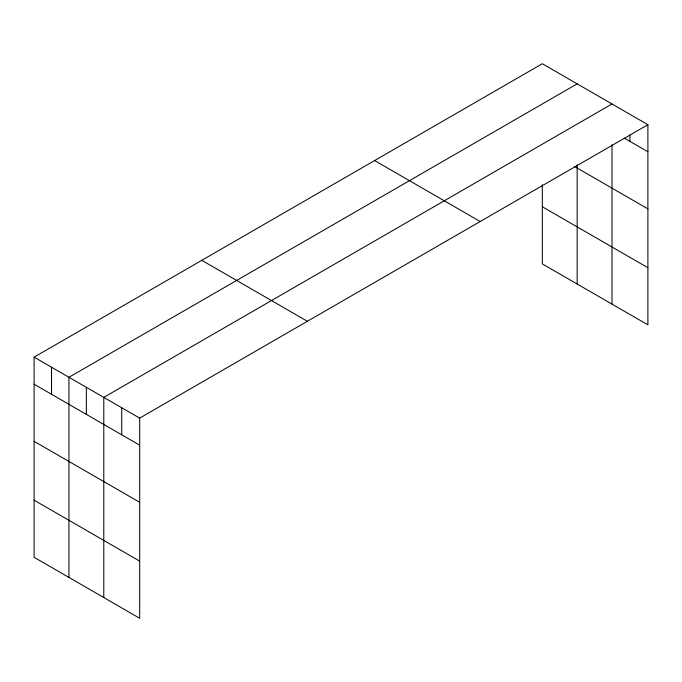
<?xml version="1.0" encoding="UTF-8"?>
<svg xmlns="http://www.w3.org/2000/svg" width="682" height="682" viewBox="0 0 682 682"><rect width="100%" height="100%" fill="white"/><g stroke="black" fill="none" stroke-linecap="round" stroke-linejoin="round"><path stroke-width="1.02" d="M612.001 144.78L612.001 304.121M34.1 357.155L139.682 418.109L139.682 618.267L34.1 557.305L34.1 357.155L542.318 63.733L647.9 124.695L647.9 324.845L542.318 263.891L542.318 184.703M577.16 83.852L68.942 377.274L68.942 577.424M612.001 103.962L103.783 397.384L103.783 597.543M139.682 418.109L647.9 124.695M624.567 138.275L647.9 151.754M574.414 166.442L647.9 208.871M542.318 206.765L647.9 267.728M374.606 160.56L480.188 221.522M201.812 260.328L307.394 321.282M34.1 384.213L139.682 445.167M34.1 441.339L139.682 502.293M34.1 500.187L139.682 561.141M629.955 135.147L629.955 141.387M577.16 164.856L577.16 284.002M121.728 407.751L121.728 434.809M86.358 387.325L86.358 414.383M51.517 367.214L51.517 394.273"/></g></svg>
